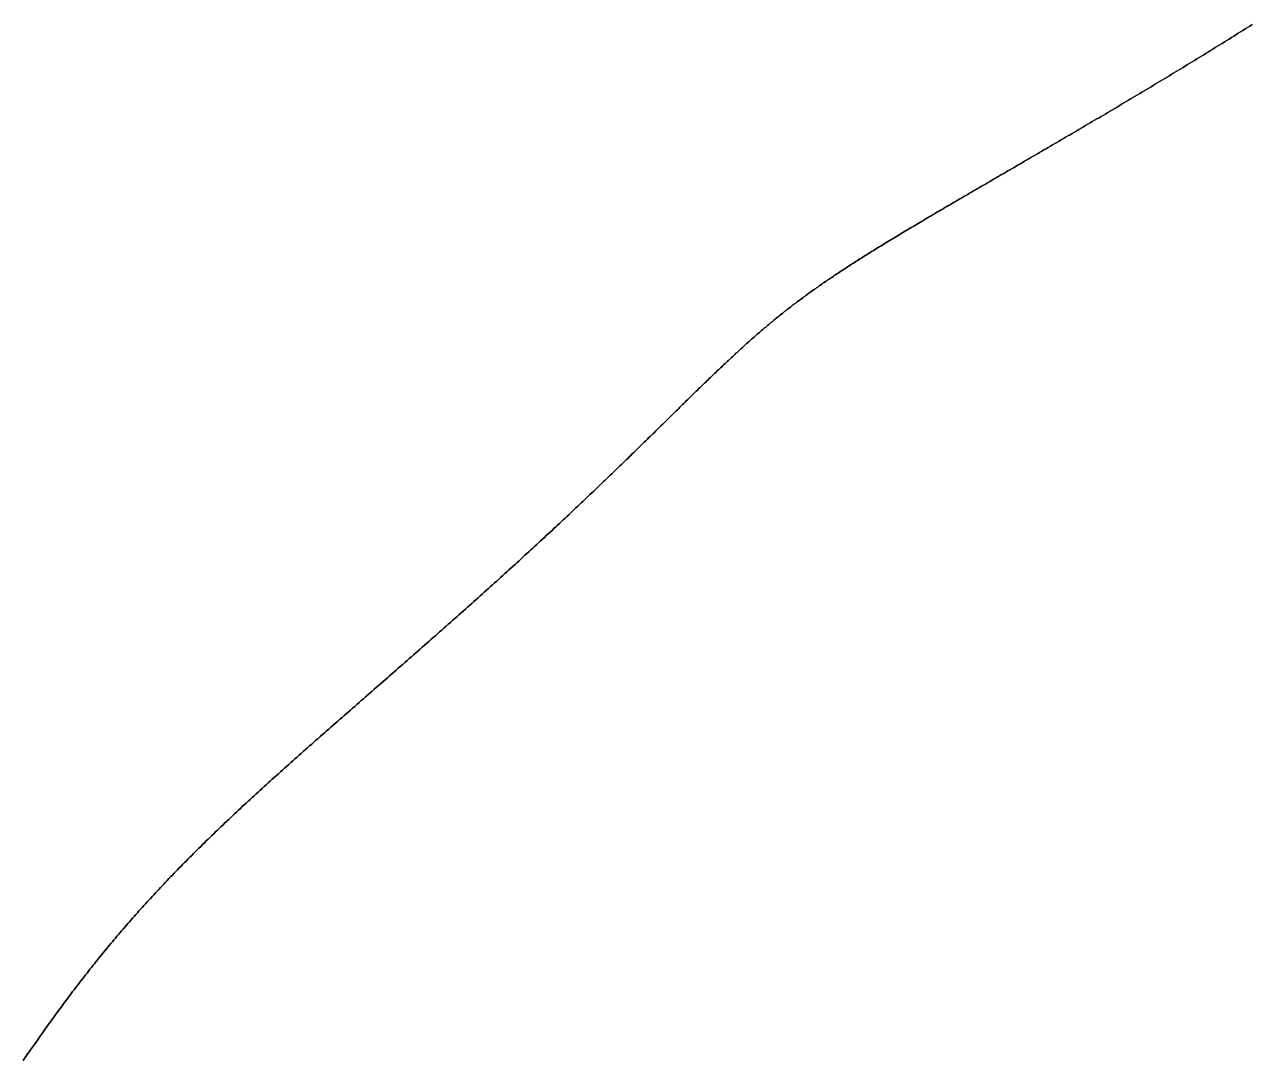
# Model space of a CAD drawing. Header units: inches. Extents: x 130170 to 284068, y 377793 to 804530.
# Drawn here: x 256488.3 to 256554.1, y 735025.9 to 735081.5 of the extents above; entities that cross this region are included whole.
import ezdxf

# ---------------------------------------------------------------- set-up
doc = ezdxf.new("R2010")
doc.units = ezdxf.units.IN
doc.header["$MEASUREMENT"] = 0
doc.layers.add('muni_il', color=7, linetype='Continuous')

msp = doc.modelspace()

# ---------------------------------------------------------------- linework, layer by layer
at = {"layer": 'muni_il'}
for points in [[(256488.186, 735025.916), (256488.258, 735026.021), (256488.33, 735026.125), (256488.402, 735026.229), (256488.473, 735026.334), (256488.545, 735026.438), (256488.617, 735026.542), (256488.69, 735026.646), (256488.762, 735026.749), (256488.834, 735026.853), (256488.907, 735026.956), (256488.98, 735027.06), (256489.052, 735027.163), (256489.125, 735027.266), (256489.198, 735027.37), (256489.271, 735027.473), (256489.344, 735027.576), (256489.418, 735027.678), (256489.491, 735027.781), (256489.565, 735027.884), (256489.638, 735027.986), (256489.712, 735028.088), (256489.786, 735028.19), (256489.86, 735028.293), (256489.934, 735028.395), (256490.009, 735028.497), (256490.083, 735028.598), (256490.158, 735028.7), (256490.233, 735028.801), (256490.308, 735028.903), (256490.383, 735029.004), (256490.458, 735029.105), (256490.533, 735029.206), (256490.609, 735029.307), (256490.685, 735029.408), (256490.761, 735029.509), (256490.837, 735029.61), (256490.913, 735029.71), (256490.99, 735029.811), (256491.066, 735029.911), (256491.143, 735030.011), (256491.22, 735030.111), (256491.297, 735030.211), (256491.375, 735030.311), (256491.452, 735030.411), (256491.53, 735030.51), (256491.608, 735030.61), (256491.686, 735030.709), (256491.765, 735030.808), (256491.843, 735030.908), (256491.922, 735031.007), (256492.001, 735031.106), (256492.08, 735031.205), (256492.16, 735031.304), (256492.239, 735031.402), (256492.319, 735031.501), (256492.399, 735031.599), (256492.48, 735031.698), (256492.561, 735031.796), (256492.641, 735031.895), (256492.722, 735031.993), (256492.804, 735032.091), (256492.885, 735032.189), (256492.967, 735032.287), (256493.049, 735032.384), (256493.132, 735032.482), (256493.214, 735032.58), (256493.297, 735032.677), (256493.38, 735032.775), (256493.463, 735032.872), (256493.547, 735032.97), (256493.631, 735033.067), (256493.715, 735033.164), (256493.8, 735033.261), (256493.884, 735033.358), (256493.969, 735033.455), (256494.055, 735033.552), (256494.14, 735033.649), (256494.226, 735033.746), (256494.312, 735033.843), (256494.398, 735033.94), (256494.485, 735034.036), (256494.572, 735034.133), (256494.659, 735034.23), (256494.747, 735034.326), (256494.835, 735034.423), (256494.923, 735034.519), (256495.011, 735034.616), (256495.1, 735034.712), (256495.189, 735034.808), (256495.279, 735034.905), (256495.368, 735035.001), (256495.459, 735035.097), (256495.549, 735035.193), (256495.639, 735035.29), (256495.73, 735035.386), (256495.822, 735035.482), (256495.913, 735035.578), (256496.005, 735035.674), (256496.097, 735035.771), (256496.19, 735035.867), (256496.283, 735035.963), (256496.376, 735036.059), (256496.469, 735036.155), (256496.563, 735036.251), (256496.657, 735036.348), (256496.752, 735036.444), (256496.847, 735036.54), (256496.942, 735036.636), (256497.037, 735036.732), (256497.133, 735036.829), (256497.229, 735036.925), (256497.326, 735037.021), (256497.422, 735037.117), (256497.519, 735037.214), (256497.617, 735037.31), (256497.714, 735037.406), (256497.813, 735037.503), (256497.911, 735037.599), (256498.01, 735037.696), (256498.109, 735037.792), (256498.208, 735037.889), (256498.308, 735037.985), (256498.408, 735038.082), (256498.508, 735038.179), (256498.609, 735038.275), (256498.71, 735038.372), (256498.811, 735038.469), (256498.913, 735038.566), (256499.015, 735038.663), (256499.117, 735038.76), (256499.22, 735038.856), (256499.322, 735038.954), (256499.426, 735039.051), (256499.529, 735039.148), (256499.633, 735039.245), (256499.737, 735039.343), (256499.842, 735039.44), (256499.946, 735039.538), (256500.051, 735039.635), (256500.157, 735039.733), (256500.263, 735039.83), (256500.368, 735039.928), (256500.475, 735040.026), (256500.581, 735040.124), (256500.688, 735040.222), (256500.795, 735040.32), (256500.903, 735040.418), (256501.01, 735040.516), (256501.118, 735040.615), (256501.227, 735040.713), (256501.335, 735040.812), (256501.444, 735040.91), (256501.553, 735041.009), (256501.662, 735041.107), (256501.772, 735041.206), (256501.882, 735041.305), (256501.992, 735041.404), (256502.102, 735041.503), (256502.213, 735041.602), (256502.324, 735041.702), (256502.435, 735041.801), (256502.546, 735041.9), (256502.658, 735042), (256502.77, 735042.1), (256502.882, 735042.199), (256502.994, 735042.299), (256503.107, 735042.399), (256503.219, 735042.499), (256503.332, 735042.599), (256503.445, 735042.699), (256503.559, 735042.799), (256503.672, 735042.9), (256503.786, 735043), (256503.9, 735043.1), (256504.014, 735043.201), (256504.128, 735043.302), (256504.243, 735043.402), (256504.357, 735043.503), (256504.472, 735043.604), (256504.587, 735043.705), (256504.702, 735043.806), (256504.818, 735043.907), (256504.933, 735044.008), (256505.049, 735044.109), (256505.164, 735044.211), (256505.28, 735044.312), (256505.396, 735044.414), (256505.512, 735044.515), (256505.628, 735044.617), (256505.745, 735044.719), (256505.861, 735044.82), (256505.978, 735044.922), (256506.094, 735045.024), (256506.211, 735045.126), (256506.328, 735045.228), (256506.445, 735045.33), (256506.562, 735045.432), (256506.679, 735045.534), (256506.796, 735045.636), (256506.913, 735045.738), (256507.03, 735045.841), (256507.147, 735045.943), (256507.264, 735046.045), (256507.382, 735046.148), (256507.499, 735046.25), (256507.616, 735046.353), (256507.734, 735046.455), (256507.851, 735046.558), (256507.968, 735046.66), (256508.086, 735046.763), (256508.203, 735046.865), (256508.32, 735046.968), (256508.438, 735047.071), (256508.555, 735047.173), (256508.672, 735047.276), (256508.79, 735047.378), (256508.907, 735047.481), (256509.024, 735047.584), (256509.141, 735047.686), (256509.258, 735047.789), (256509.375, 735047.892), (256509.492, 735047.994), (256509.609, 735048.097), (256509.725, 735048.199), (256509.842, 735048.302), (256509.958, 735048.404), (256510.075, 735048.507), (256510.191, 735048.609), (256510.308, 735048.712), (256510.424, 735048.814), (256510.54, 735048.916), (256510.655, 735049.019), (256510.771, 735049.121), (256510.887, 735049.223), (256511.002, 735049.325), (256511.117, 735049.427), (256511.233, 735049.529), (256511.347, 735049.631), (256511.462, 735049.733), (256511.577, 735049.835), (256511.691, 735049.936), (256511.805, 735050.038), (256511.919, 735050.14), (256512.033, 735050.241), (256512.147, 735050.342), (256512.26, 735050.443), (256512.374, 735050.545), (256512.487, 735050.646), (256512.599, 735050.747), (256512.712, 735050.847), (256512.824, 735050.948), (256512.936, 735051.049), (256513.048, 735051.149), (256513.16, 735051.249), (256513.271, 735051.35), (256513.382, 735051.45), (256513.493, 735051.549), (256513.604, 735051.649), (256513.714, 735051.749), (256513.824, 735051.848), (256513.934, 735051.947), (256514.043, 735052.047), (256514.152, 735052.146), (256514.261, 735052.244), (256514.369, 735052.343), (256514.478, 735052.442), (256514.586, 735052.54), (256514.693, 735052.638), (256514.801, 735052.736), (256514.908, 735052.833), (256515.014, 735052.931), (256515.121, 735053.028), (256515.226, 735053.125), (256515.332, 735053.223), (256515.437, 735053.319), (256515.542, 735053.416), (256515.647, 735053.512), (256515.751, 735053.608), (256515.855, 735053.704), (256515.959, 735053.8), (256516.062, 735053.895), (256516.165, 735053.99), (256516.267, 735054.085), (256516.37, 735054.18), (256516.471, 735054.274), (256516.573, 735054.368), (256516.674, 735054.463), (256516.774, 735054.556), (256516.875, 735054.65), (256516.974, 735054.743), (256517.074, 735054.836), (256517.173, 735054.929), (256517.272, 735055.021), (256517.37, 735055.113), (256517.468, 735055.205), (256517.565, 735055.297), (256517.663, 735055.388), (256517.759, 735055.479), (256517.855, 735055.57), (256517.951, 735055.66), (256518.047, 735055.751), (256518.142, 735055.84), (256518.237, 735055.93), (256518.331, 735056.019), (256518.425, 735056.108), (256518.518, 735056.197), (256518.611, 735056.286), (256518.704, 735056.374), (256518.796, 735056.461), (256518.888, 735056.549), (256518.979, 735056.636), (256519.07, 735056.723), (256519.161, 735056.809), (256519.251, 735056.896), (256519.34, 735056.982), (256519.43, 735057.067), (256519.519, 735057.153), (256519.607, 735057.238), (256519.695, 735057.322), (256519.783, 735057.406), (256519.87, 735057.49), (256519.957, 735057.574), (256520.043, 735057.657), (256520.129, 735057.74), (256520.214, 735057.823), (256520.299, 735057.905), (256520.384, 735057.987), (256520.468, 735058.069), (256520.552, 735058.15), (256520.635, 735058.231), (256520.718, 735058.311), (256520.801, 735058.392), (256520.883, 735058.472), (256520.965, 735058.551), (256521.046, 735058.63), (256521.127, 735058.709), (256521.207, 735058.788), (256521.288, 735058.866), (256521.367, 735058.944), (256521.447, 735059.021), (256521.526, 735059.098), (256521.604, 735059.175), (256521.682, 735059.251), (256521.76, 735059.327), (256521.837, 735059.403), (256521.914, 735059.478), (256521.991, 735059.554), (256522.067, 735059.628), (256522.142, 735059.702), (256522.218, 735059.776), (256522.293, 735059.85), (256522.367, 735059.923), (256522.441, 735059.996), (256522.515, 735060.068), (256522.589, 735060.141), (256522.662, 735060.213), (256522.735, 735060.284), (256522.807, 735060.355), (256522.879, 735060.426), (256522.95, 735060.496), (256523.022, 735060.566), (256523.093, 735060.636), (256523.163, 735060.705), (256523.234, 735060.774), (256523.303, 735060.843), (256523.373, 735060.911), (256523.442, 735060.979), (256523.511, 735061.047), (256523.58, 735061.114), (256523.648, 735061.181), (256523.716, 735061.248), (256523.783, 735061.314), (256523.851, 735061.38), (256523.918, 735061.446), (256523.984, 735061.511), (256524.05, 735061.576), (256524.117, 735061.64), (256524.182, 735061.705), (256524.248, 735061.769), (256524.313, 735061.832), (256524.378, 735061.896), (256524.442, 735061.959), (256524.507, 735062.021), (256524.571, 735062.084), (256524.635, 735062.146), (256524.698, 735062.207), (256524.761, 735062.269), (256524.825, 735062.33), (256524.887, 735062.39), (256524.95, 735062.451), (256525.012, 735062.511), (256525.074, 735062.571), (256525.136, 735062.63), (256525.198, 735062.69), (256525.259, 735062.749), (256525.32, 735062.807), (256525.381, 735062.866), (256525.442, 735062.924), (256525.502, 735062.981), (256525.562, 735063.039), (256525.623, 735063.096), (256525.683, 735063.153), (256525.742, 735063.21), (256525.802, 735063.266), (256525.861, 735063.322), (256525.921, 735063.378), (256525.98, 735063.433), (256526.039, 735063.489), (256526.097, 735063.544), (256526.156, 735063.599), (256526.215, 735063.653), (256526.273, 735063.707), (256526.331, 735063.761), (256526.389, 735063.815), (256526.447, 735063.869), (256526.505, 735063.922), (256526.563, 735063.975), (256526.62, 735064.028), (256526.678, 735064.08), (256526.735, 735064.133), (256526.793, 735064.185), (256526.85, 735064.237), (256526.907, 735064.288), (256526.964, 735064.34), (256527.021, 735064.391), (256527.078, 735064.442), (256527.135, 735064.493), (256527.192, 735064.544), (256527.249, 735064.594), (256527.306, 735064.644), (256527.363, 735064.694), (256527.419, 735064.744), (256527.476, 735064.794), (256527.533, 735064.844), (256527.59, 735064.893), (256527.646, 735064.942), (256527.703, 735064.991), (256527.76, 735065.04), (256527.817, 735065.089), (256527.873, 735065.137), (256527.93, 735065.185), (256527.987, 735065.234), (256528.044, 735065.282), (256528.101, 735065.33), (256528.157, 735065.377), (256528.214, 735065.425), (256528.271, 735065.472), (256528.328, 735065.52), (256528.386, 735065.567), (256528.443, 735065.614), (256528.5, 735065.661), (256528.558, 735065.708), (256528.615, 735065.755), (256528.673, 735065.802), (256528.73, 735065.848), (256528.788, 735065.895), (256528.846, 735065.941), (256528.904, 735065.987), (256528.962, 735066.033), (256529.021, 735066.08), (256529.079, 735066.126), (256529.138, 735066.172), (256529.196, 735066.217), (256529.255, 735066.263), (256529.314, 735066.309), (256529.373, 735066.355), (256529.433, 735066.4), (256529.492, 735066.446), (256529.552, 735066.492), (256529.612, 735066.537), (256529.672, 735066.582), (256529.732, 735066.628), (256529.793, 735066.673), (256529.854, 735066.719), (256529.914, 735066.764), (256529.976, 735066.809), (256530.037, 735066.855), (256530.099, 735066.9), (256530.16, 735066.945), (256530.222, 735066.991), (256530.285, 735067.036), (256530.347, 735067.081), (256530.41, 735067.126), (256530.473, 735067.172), (256530.537, 735067.217), (256530.6, 735067.262), (256530.664, 735067.308), (256530.728, 735067.353), (256530.793, 735067.398), (256530.857, 735067.444), (256530.922, 735067.489), (256530.988, 735067.535), (256531.053, 735067.58), (256531.119, 735067.626), (256531.186, 735067.672), (256531.252, 735067.717), (256531.319, 735067.763), (256531.386, 735067.809), (256531.454, 735067.855), (256531.522, 735067.901), (256531.59, 735067.947), (256531.658, 735067.993), (256531.727, 735068.039), (256531.796, 735068.085), (256531.866, 735068.132), (256531.936, 735068.178), (256532.006, 735068.225), (256532.077, 735068.271), (256532.148, 735068.318), (256532.219, 735068.365), (256532.291, 735068.412), (256532.363, 735068.459), (256532.436, 735068.506), (256532.509, 735068.553), (256532.582, 735068.601), (256532.656, 735068.648), (256532.73, 735068.696), (256532.804, 735068.743), (256532.879, 735068.791), (256532.955, 735068.839), (256533.031, 735068.887), (256533.107, 735068.936), (256533.183, 735068.984), (256533.26, 735069.033), (256533.338, 735069.081), (256533.415, 735069.13), (256533.493, 735069.179), (256533.572, 735069.229), (256533.651, 735069.278), (256533.731, 735069.327), (256533.811, 735069.377), (256533.891, 735069.427), (256533.972, 735069.477), (256534.053, 735069.527), (256534.135, 735069.577), (256534.217, 735069.628), (256534.299, 735069.678), (256534.382, 735069.729), (256534.466, 735069.78), (256534.55, 735069.831), (256534.634, 735069.883), (256534.719, 735069.934), (256534.804, 735069.986), (256534.89, 735070.038), (256534.976, 735070.09), (256535.062, 735070.142), (256535.149, 735070.195), (256535.237, 735070.248), (256535.325, 735070.3), (256535.413, 735070.353), (256535.502, 735070.407), (256535.591, 735070.46), (256535.681, 735070.514), (256535.771, 735070.568), (256535.862, 735070.622), (256535.953, 735070.676), (256536.044, 735070.731), (256536.136, 735070.785), (256536.229, 735070.84), (256536.322, 735070.895), (256536.415, 735070.951), (256536.509, 735071.006), (256536.603, 735071.062), (256536.698, 735071.118), (256536.793, 735071.174), (256536.888, 735071.23), (256536.984, 735071.287), (256537.081, 735071.344), (256537.177, 735071.401), (256537.275, 735071.458), (256537.372, 735071.515), (256537.471, 735071.573), (256537.569, 735071.631), (256537.668, 735071.689), (256537.768, 735071.747), (256537.867, 735071.806), (256537.968, 735071.864), (256538.068, 735071.923), (256538.169, 735071.982), (256538.271, 735072.042), (256538.373, 735072.101), (256538.475, 735072.161), (256538.578, 735072.221), (256538.681, 735072.281), (256538.785, 735072.342), (256538.889, 735072.402), (256538.993, 735072.463), (256539.098, 735072.524), (256539.203, 735072.585), (256539.308, 735072.647), (256539.414, 735072.708), (256539.52, 735072.77), (256539.627, 735072.832), (256539.734, 735072.894), (256539.841, 735072.957), (256539.949, 735073.019), (256540.057, 735073.082), (256540.165, 735073.145), (256540.274, 735073.209), (256540.383, 735073.272), (256540.493, 735073.336), (256540.603, 735073.399), (256540.713, 735073.463), (256540.823, 735073.528), (256540.934, 735073.592), (256541.045, 735073.657), (256541.156, 735073.721), (256541.268, 735073.786), (256541.38, 735073.851), (256541.492, 735073.917), (256541.605, 735073.982), (256541.718, 735074.048), (256541.831, 735074.114), (256541.945, 735074.18), (256542.058, 735074.246), (256542.172, 735074.312), (256542.287, 735074.379), (256542.401, 735074.446), (256542.516, 735074.512), (256542.631, 735074.58), (256542.747, 735074.647), (256542.862, 735074.714), (256542.978, 735074.782), (256543.094, 735074.849), (256543.21, 735074.917), (256543.327, 735074.985), (256543.444, 735075.053), (256543.561, 735075.122), (256543.678, 735075.19), (256543.795, 735075.259), (256543.913, 735075.327), (256544.031, 735075.396), (256544.149, 735075.465), (256544.267, 735075.534), (256544.385, 735075.604), (256544.504, 735075.673), (256544.622, 735075.743), (256544.741, 735075.813), (256544.86, 735075.883), (256544.98, 735075.952), (256545.099, 735076.023), (256545.219, 735076.093), (256545.338, 735076.163), (256545.458, 735076.234), (256545.578, 735076.304), (256545.698, 735076.375), (256545.818, 735076.446), (256545.939, 735076.517), (256546.059, 735076.588), (256546.18, 735076.659), (256546.301, 735076.731), (256546.421, 735076.802), (256546.542, 735076.874), (256546.663, 735076.945), (256546.785, 735077.017), (256546.906, 735077.089), (256547.027, 735077.161), (256547.149, 735077.233), (256547.27, 735077.305), (256547.392, 735077.377), (256547.514, 735077.45), (256547.635, 735077.522), (256547.757, 735077.595), (256547.879, 735077.668), (256548.001, 735077.74), (256548.123, 735077.813), (256548.245, 735077.886), (256548.368, 735077.959), (256548.49, 735078.033), (256548.612, 735078.106), (256548.735, 735078.179), (256548.857, 735078.253), (256548.98, 735078.326), (256549.102, 735078.4), (256549.225, 735078.474), (256549.347, 735078.548), (256549.47, 735078.622), (256549.593, 735078.696), (256549.716, 735078.77), (256549.839, 735078.844), (256549.961, 735078.919), (256550.084, 735078.993), (256550.207, 735079.068), (256550.33, 735079.143), (256550.453, 735079.217), (256550.576, 735079.292), (256550.699, 735079.367), (256550.823, 735079.442), (256550.946, 735079.517), (256551.069, 735079.593), (256551.192, 735079.668), (256551.315, 735079.744), (256551.439, 735079.819), (256551.562, 735079.895), (256551.686, 735079.971), (256551.809, 735080.047), (256551.933, 735080.123), (256552.056, 735080.199), (256552.18, 735080.276), (256552.303, 735080.352), (256552.427, 735080.429), (256552.55, 735080.505), (256552.674, 735080.582), (256552.798, 735080.659), (256552.922, 735080.736), (256553.046, 735080.814), (256553.17, 735080.891), (256553.294, 735080.968), (256553.418, 735081.046), (256553.542, 735081.124), (256553.666, 735081.202), (256553.79, 735081.28), (256553.915, 735081.358), (256554.039, 735081.437), (256554.163, 735081.515)], [(256554.163, 735081.515), (256554.039, 735081.437), (256553.915, 735081.358), (256553.79, 735081.28), (256553.666, 735081.202), (256553.542, 735081.124), (256553.418, 735081.046), (256553.294, 735080.968), (256553.17, 735080.891), (256553.046, 735080.814), (256552.922, 735080.736), (256552.798, 735080.659), (256552.674, 735080.582), (256552.55, 735080.505), (256552.427, 735080.429), (256552.303, 735080.352), (256552.18, 735080.276), (256552.056, 735080.199), (256551.933, 735080.123), (256551.809, 735080.047), (256551.686, 735079.971), (256551.562, 735079.895), (256551.439, 735079.819), (256551.315, 735079.744), (256551.192, 735079.668), (256551.069, 735079.593), (256550.946, 735079.517), (256550.823, 735079.442), (256550.699, 735079.367), (256550.576, 735079.292), (256550.453, 735079.217), (256550.33, 735079.143), (256550.207, 735079.068), (256550.084, 735078.993), (256549.961, 735078.919), (256549.839, 735078.844), (256549.716, 735078.77), (256549.593, 735078.696), (256549.47, 735078.622), (256549.347, 735078.548), (256549.225, 735078.474), (256549.102, 735078.4), (256548.98, 735078.326), (256548.857, 735078.253), (256548.735, 735078.179), (256548.612, 735078.106), (256548.49, 735078.033), (256548.368, 735077.959), (256548.245, 735077.886), (256548.123, 735077.813), (256548.001, 735077.74), (256547.879, 735077.668), (256547.757, 735077.595), (256547.635, 735077.522), (256547.514, 735077.45), (256547.392, 735077.377), (256547.27, 735077.305), (256547.149, 735077.233), (256547.027, 735077.161), (256546.906, 735077.089), (256546.785, 735077.017), (256546.663, 735076.945), (256546.542, 735076.874), (256546.421, 735076.802), (256546.301, 735076.731), (256546.18, 735076.659), (256546.059, 735076.588), (256545.939, 735076.517), (256545.818, 735076.446), (256545.698, 735076.375), (256545.578, 735076.304), (256545.458, 735076.234), (256545.338, 735076.163), (256545.219, 735076.093), (256545.099, 735076.023), (256544.98, 735075.952), (256544.86, 735075.883), (256544.741, 735075.813), (256544.622, 735075.743), (256544.504, 735075.673), (256544.385, 735075.604), (256544.267, 735075.534), (256544.149, 735075.465), (256544.031, 735075.396), (256543.913, 735075.327), (256543.795, 735075.259), (256543.678, 735075.19), (256543.561, 735075.122), (256543.444, 735075.053), (256543.327, 735074.985), (256543.21, 735074.917), (256543.094, 735074.849), (256542.978, 735074.782), (256542.862, 735074.714), (256542.747, 735074.647), (256542.631, 735074.58), (256542.516, 735074.512), (256542.401, 735074.446), (256542.287, 735074.379), (256542.172, 735074.312), (256542.058, 735074.246), (256541.945, 735074.18), (256541.831, 735074.114), (256541.718, 735074.048), (256541.605, 735073.982), (256541.492, 735073.917), (256541.38, 735073.851), (256541.268, 735073.786), (256541.156, 735073.721), (256541.045, 735073.657), (256540.934, 735073.592), (256540.823, 735073.528), (256540.713, 735073.463), (256540.603, 735073.399), (256540.493, 735073.336), (256540.383, 735073.272), (256540.274, 735073.209), (256540.165, 735073.145), (256540.057, 735073.082), (256539.949, 735073.019), (256539.841, 735072.957), (256539.734, 735072.894), (256539.627, 735072.832), (256539.52, 735072.77), (256539.414, 735072.708), (256539.308, 735072.647), (256539.203, 735072.585), (256539.098, 735072.524), (256538.993, 735072.463), (256538.889, 735072.402), (256538.785, 735072.342), (256538.681, 735072.281), (256538.578, 735072.221), (256538.475, 735072.161), (256538.373, 735072.101), (256538.271, 735072.042), (256538.169, 735071.982), (256538.068, 735071.923), (256537.968, 735071.864), (256537.867, 735071.806), (256537.768, 735071.747), (256537.668, 735071.689), (256537.569, 735071.631), (256537.471, 735071.573), (256537.372, 735071.515), (256537.275, 735071.458), (256537.177, 735071.401), (256537.081, 735071.344), (256536.984, 735071.287), (256536.888, 735071.23), (256536.793, 735071.174), (256536.698, 735071.118), (256536.603, 735071.062), (256536.509, 735071.006), (256536.415, 735070.951), (256536.322, 735070.895), (256536.229, 735070.84), (256536.136, 735070.785), (256536.044, 735070.731), (256535.953, 735070.676), (256535.862, 735070.622), (256535.771, 735070.568), (256535.681, 735070.514), (256535.591, 735070.46), (256535.502, 735070.407), (256535.413, 735070.353), (256535.325, 735070.3), (256535.237, 735070.248), (256535.149, 735070.195), (256535.062, 735070.142), (256534.976, 735070.09), (256534.89, 735070.038), (256534.804, 735069.986), (256534.719, 735069.934), (256534.634, 735069.883), (256534.55, 735069.831), (256534.466, 735069.78), (256534.382, 735069.729), (256534.299, 735069.678), (256534.217, 735069.628), (256534.135, 735069.577), (256534.053, 735069.527), (256533.972, 735069.477), (256533.891, 735069.427), (256533.811, 735069.377), (256533.731, 735069.327), (256533.651, 735069.278), (256533.572, 735069.229), (256533.493, 735069.179), (256533.415, 735069.13), (256533.338, 735069.081), (256533.26, 735069.033), (256533.183, 735068.984), (256533.107, 735068.936), (256533.031, 735068.887), (256532.955, 735068.839), (256532.879, 735068.791), (256532.804, 735068.743), (256532.73, 735068.696), (256532.656, 735068.648), (256532.582, 735068.601), (256532.509, 735068.553), (256532.436, 735068.506), (256532.363, 735068.459), (256532.291, 735068.412), (256532.219, 735068.365), (256532.148, 735068.318), (256532.077, 735068.271), (256532.006, 735068.225), (256531.936, 735068.178), (256531.866, 735068.132), (256531.796, 735068.085), (256531.727, 735068.039), (256531.658, 735067.993), (256531.59, 735067.947), (256531.522, 735067.901), (256531.454, 735067.855), (256531.386, 735067.809), (256531.319, 735067.763), (256531.252, 735067.717), (256531.186, 735067.672), (256531.119, 735067.626), (256531.053, 735067.58), (256530.988, 735067.535), (256530.922, 735067.489), (256530.857, 735067.444), (256530.793, 735067.398), (256530.728, 735067.353), (256530.664, 735067.308), (256530.6, 735067.262), (256530.537, 735067.217), (256530.473, 735067.172), (256530.41, 735067.126), (256530.347, 735067.081), (256530.285, 735067.036), (256530.222, 735066.991), (256530.16, 735066.945), (256530.099, 735066.9), (256530.037, 735066.855), (256529.976, 735066.809), (256529.914, 735066.764), (256529.854, 735066.719), (256529.793, 735066.673), (256529.732, 735066.628), (256529.672, 735066.582), (256529.612, 735066.537), (256529.552, 735066.492), (256529.492, 735066.446), (256529.433, 735066.4), (256529.373, 735066.355), (256529.314, 735066.309), (256529.255, 735066.263), (256529.196, 735066.217), (256529.138, 735066.172), (256529.079, 735066.126), (256529.021, 735066.08), (256528.962, 735066.033), (256528.904, 735065.987), (256528.846, 735065.941), (256528.788, 735065.895), (256528.73, 735065.848), (256528.673, 735065.802), (256528.615, 735065.755), (256528.558, 735065.708), (256528.5, 735065.661), (256528.443, 735065.614), (256528.386, 735065.567), (256528.328, 735065.52), (256528.271, 735065.472), (256528.214, 735065.425), (256528.157, 735065.377), (256528.101, 735065.33), (256528.044, 735065.282), (256527.987, 735065.234), (256527.93, 735065.185), (256527.873, 735065.137), (256527.817, 735065.089), (256527.76, 735065.04), (256527.703, 735064.991), (256527.646, 735064.942), (256527.59, 735064.893), (256527.533, 735064.844), (256527.476, 735064.794), (256527.419, 735064.744), (256527.363, 735064.694), (256527.306, 735064.644), (256527.249, 735064.594), (256527.192, 735064.544), (256527.135, 735064.493), (256527.078, 735064.442), (256527.021, 735064.391), (256526.964, 735064.34), (256526.907, 735064.288), (256526.85, 735064.237), (256526.793, 735064.185), (256526.735, 735064.133), (256526.678, 735064.08), (256526.62, 735064.028), (256526.563, 735063.975), (256526.505, 735063.922), (256526.447, 735063.869), (256526.389, 735063.815), (256526.331, 735063.761), (256526.273, 735063.707), (256526.215, 735063.653), (256526.156, 735063.599), (256526.097, 735063.544), (256526.039, 735063.489), (256525.98, 735063.433), (256525.921, 735063.378), (256525.861, 735063.322), (256525.802, 735063.266), (256525.742, 735063.21), (256525.683, 735063.153), (256525.623, 735063.096), (256525.562, 735063.039), (256525.502, 735062.981), (256525.442, 735062.924), (256525.381, 735062.866), (256525.32, 735062.807), (256525.259, 735062.749), (256525.198, 735062.69), (256525.136, 735062.63), (256525.074, 735062.571), (256525.012, 735062.511), (256524.95, 735062.451), (256524.887, 735062.39), (256524.825, 735062.33), (256524.761, 735062.269), (256524.698, 735062.207), (256524.635, 735062.146), (256524.571, 735062.084), (256524.507, 735062.021), (256524.442, 735061.959), (256524.378, 735061.896), (256524.313, 735061.832), (256524.248, 735061.769), (256524.182, 735061.705), (256524.117, 735061.64), (256524.05, 735061.576), (256523.984, 735061.511), (256523.918, 735061.446), (256523.851, 735061.38), (256523.783, 735061.314), (256523.716, 735061.248), (256523.648, 735061.181), (256523.58, 735061.114), (256523.511, 735061.047), (256523.442, 735060.979), (256523.373, 735060.911), (256523.303, 735060.843), (256523.234, 735060.774), (256523.163, 735060.705), (256523.093, 735060.636), (256523.022, 735060.566), (256522.95, 735060.496), (256522.879, 735060.426), (256522.807, 735060.355), (256522.735, 735060.284), (256522.662, 735060.213), (256522.589, 735060.141), (256522.515, 735060.068), (256522.441, 735059.996), (256522.367, 735059.923), (256522.293, 735059.85), (256522.218, 735059.776), (256522.142, 735059.702), (256522.067, 735059.628), (256521.991, 735059.554), (256521.914, 735059.478), (256521.837, 735059.403), (256521.76, 735059.327), (256521.682, 735059.251), (256521.604, 735059.175), (256521.526, 735059.098), (256521.447, 735059.021), (256521.367, 735058.944), (256521.288, 735058.866), (256521.207, 735058.788), (256521.127, 735058.709), (256521.046, 735058.63), (256520.965, 735058.551), (256520.883, 735058.472), (256520.801, 735058.392), (256520.718, 735058.311), (256520.635, 735058.231), (256520.552, 735058.15), (256520.468, 735058.069), (256520.384, 735057.987), (256520.299, 735057.905), (256520.214, 735057.823), (256520.129, 735057.74), (256520.043, 735057.657), (256519.957, 735057.574), (256519.87, 735057.49), (256519.783, 735057.406), (256519.695, 735057.322), (256519.607, 735057.238), (256519.519, 735057.153), (256519.43, 735057.067), (256519.34, 735056.982), (256519.251, 735056.896), (256519.161, 735056.809), (256519.07, 735056.723), (256518.979, 735056.636), (256518.888, 735056.549), (256518.796, 735056.461), (256518.704, 735056.374), (256518.611, 735056.286), (256518.518, 735056.197), (256518.425, 735056.108), (256518.331, 735056.019), (256518.237, 735055.93), (256518.142, 735055.84), (256518.047, 735055.751), (256517.951, 735055.66), (256517.855, 735055.57), (256517.759, 735055.479), (256517.663, 735055.388), (256517.565, 735055.297), (256517.468, 735055.205), (256517.37, 735055.113), (256517.272, 735055.021), (256517.173, 735054.929), (256517.074, 735054.836), (256516.974, 735054.743), (256516.875, 735054.65), (256516.774, 735054.556), (256516.674, 735054.463), (256516.573, 735054.368), (256516.471, 735054.274), (256516.37, 735054.18), (256516.267, 735054.085), (256516.165, 735053.99), (256516.062, 735053.895), (256515.959, 735053.8), (256515.855, 735053.704), (256515.751, 735053.608), (256515.647, 735053.512), (256515.542, 735053.416), (256515.437, 735053.319), (256515.332, 735053.223), (256515.226, 735053.125), (256515.121, 735053.028), (256515.014, 735052.931), (256514.908, 735052.833), (256514.801, 735052.736), (256514.693, 735052.638), (256514.586, 735052.54), (256514.478, 735052.442), (256514.369, 735052.343), (256514.261, 735052.244), (256514.152, 735052.146), (256514.043, 735052.047), (256513.934, 735051.947), (256513.824, 735051.848), (256513.714, 735051.749), (256513.604, 735051.649), (256513.493, 735051.549), (256513.382, 735051.45), (256513.271, 735051.35), (256513.16, 735051.249), (256513.048, 735051.149), (256512.936, 735051.049), (256512.824, 735050.948), (256512.712, 735050.847), (256512.599, 735050.747), (256512.487, 735050.646), (256512.374, 735050.545), (256512.26, 735050.443), (256512.147, 735050.342), (256512.033, 735050.241), (256511.919, 735050.14), (256511.805, 735050.038), (256511.691, 735049.936), (256511.577, 735049.835), (256511.462, 735049.733), (256511.347, 735049.631), (256511.233, 735049.529), (256511.117, 735049.427), (256511.002, 735049.325), (256510.887, 735049.223), (256510.771, 735049.121), (256510.655, 735049.019), (256510.54, 735048.916), (256510.424, 735048.814), (256510.308, 735048.712), (256510.191, 735048.609), (256510.075, 735048.507), (256509.958, 735048.404), (256509.842, 735048.302), (256509.725, 735048.199), (256509.609, 735048.097), (256509.492, 735047.994), (256509.375, 735047.892), (256509.258, 735047.789), (256509.141, 735047.686), (256509.024, 735047.584), (256508.907, 735047.481), (256508.79, 735047.378), (256508.672, 735047.276), (256508.555, 735047.173), (256508.438, 735047.071), (256508.32, 735046.968), (256508.203, 735046.865), (256508.086, 735046.763), (256507.968, 735046.66), (256507.851, 735046.558), (256507.734, 735046.455), (256507.616, 735046.353), (256507.499, 735046.25), (256507.382, 735046.148), (256507.264, 735046.045), (256507.147, 735045.943), (256507.03, 735045.841), (256506.913, 735045.738), (256506.796, 735045.636), (256506.679, 735045.534), (256506.562, 735045.432), (256506.445, 735045.33), (256506.328, 735045.228), (256506.211, 735045.126), (256506.094, 735045.024), (256505.978, 735044.922), (256505.861, 735044.82), (256505.745, 735044.719), (256505.628, 735044.617), (256505.512, 735044.515), (256505.396, 735044.414), (256505.28, 735044.312), (256505.164, 735044.211), (256505.049, 735044.109), (256504.933, 735044.008), (256504.818, 735043.907), (256504.702, 735043.806), (256504.587, 735043.705), (256504.472, 735043.604), (256504.357, 735043.503), (256504.243, 735043.402), (256504.128, 735043.302), (256504.014, 735043.201), (256503.9, 735043.1), (256503.786, 735043), (256503.672, 735042.9), (256503.559, 735042.799), (256503.445, 735042.699), (256503.332, 735042.599), (256503.219, 735042.499), (256503.107, 735042.399), (256502.994, 735042.299), (256502.882, 735042.199), (256502.77, 735042.1), (256502.658, 735042), (256502.546, 735041.9), (256502.435, 735041.801), (256502.324, 735041.702), (256502.213, 735041.602), (256502.102, 735041.503), (256501.992, 735041.404), (256501.882, 735041.305), (256501.772, 735041.206), (256501.662, 735041.107), (256501.553, 735041.009), (256501.444, 735040.91), (256501.335, 735040.812), (256501.227, 735040.713), (256501.118, 735040.615), (256501.01, 735040.516), (256500.903, 735040.418), (256500.795, 735040.32), (256500.688, 735040.222), (256500.581, 735040.124), (256500.475, 735040.026), (256500.368, 735039.928), (256500.263, 735039.83), (256500.157, 735039.733), (256500.051, 735039.635), (256499.946, 735039.538), (256499.842, 735039.44), (256499.737, 735039.343), (256499.633, 735039.245), (256499.529, 735039.148), (256499.426, 735039.051), (256499.322, 735038.954), (256499.22, 735038.856), (256499.117, 735038.76), (256499.015, 735038.663), (256498.913, 735038.566), (256498.811, 735038.469), (256498.71, 735038.372), (256498.609, 735038.275), (256498.508, 735038.179), (256498.408, 735038.082), (256498.308, 735037.985), (256498.208, 735037.889), (256498.109, 735037.792), (256498.01, 735037.696), (256497.911, 735037.599), (256497.813, 735037.503), (256497.714, 735037.406), (256497.617, 735037.31), (256497.519, 735037.214), (256497.422, 735037.117), (256497.326, 735037.021), (256497.229, 735036.925), (256497.133, 735036.829), (256497.037, 735036.732), (256496.942, 735036.636), (256496.847, 735036.54), (256496.752, 735036.444), (256496.657, 735036.348), (256496.563, 735036.251), (256496.469, 735036.155), (256496.376, 735036.059), (256496.283, 735035.963), (256496.19, 735035.867), (256496.097, 735035.771), (256496.005, 735035.674), (256495.913, 735035.578), (256495.822, 735035.482), (256495.73, 735035.386), (256495.639, 735035.29), (256495.549, 735035.193), (256495.459, 735035.097), (256495.368, 735035.001), (256495.279, 735034.905), (256495.189, 735034.808), (256495.1, 735034.712), (256495.011, 735034.616), (256494.923, 735034.519), (256494.835, 735034.423), (256494.747, 735034.326), (256494.659, 735034.23), (256494.572, 735034.133), (256494.485, 735034.036), (256494.398, 735033.94), (256494.312, 735033.843), (256494.226, 735033.746), (256494.14, 735033.649), (256494.055, 735033.552), (256493.969, 735033.455), (256493.884, 735033.358), (256493.8, 735033.261), (256493.715, 735033.164), (256493.631, 735033.067), (256493.547, 735032.97), (256493.463, 735032.872), (256493.38, 735032.775), (256493.297, 735032.677), (256493.214, 735032.58), (256493.132, 735032.482), (256493.049, 735032.384), (256492.967, 735032.287), (256492.885, 735032.189), (256492.804, 735032.091), (256492.722, 735031.993), (256492.641, 735031.895), (256492.561, 735031.796), (256492.48, 735031.698), (256492.399, 735031.599), (256492.319, 735031.501), (256492.239, 735031.402), (256492.16, 735031.304), (256492.08, 735031.205), (256492.001, 735031.106), (256491.922, 735031.007), (256491.843, 735030.908), (256491.765, 735030.808), (256491.686, 735030.709), (256491.608, 735030.61), (256491.53, 735030.51), (256491.452, 735030.411), (256491.375, 735030.311), (256491.297, 735030.211), (256491.22, 735030.111), (256491.143, 735030.011), (256491.066, 735029.911), (256490.99, 735029.811), (256490.913, 735029.71), (256490.837, 735029.61), (256490.761, 735029.509), (256490.685, 735029.408), (256490.609, 735029.307), (256490.533, 735029.206), (256490.458, 735029.105), (256490.383, 735029.004), (256490.308, 735028.903), (256490.233, 735028.801), (256490.158, 735028.7), (256490.083, 735028.598), (256490.009, 735028.497), (256489.934, 735028.395), (256489.86, 735028.293), (256489.786, 735028.19), (256489.712, 735028.088), (256489.638, 735027.986), (256489.565, 735027.884), (256489.491, 735027.781), (256489.418, 735027.678), (256489.344, 735027.576), (256489.271, 735027.473), (256489.198, 735027.37), (256489.125, 735027.266), (256489.052, 735027.163), (256488.98, 735027.06), (256488.907, 735026.956), (256488.834, 735026.853), (256488.762, 735026.749), (256488.69, 735026.646), (256488.617, 735026.542), (256488.545, 735026.438), (256488.473, 735026.334), (256488.402, 735026.229), (256488.33, 735026.125), (256488.258, 735026.021), (256488.186, 735025.916)]]:
    msp.add_lwpolyline(points, dxfattribs=at)

doc.saveas('drawing.dxf')
